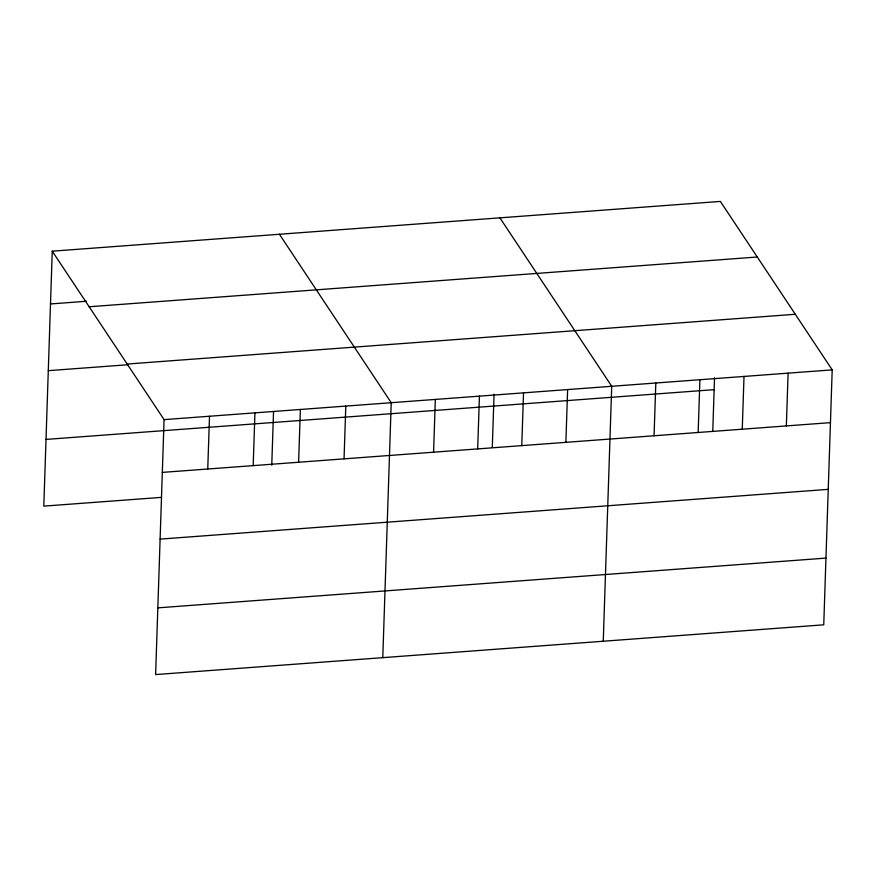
<?xml version="1.0" encoding="UTF-8"?>
<svg xmlns="http://www.w3.org/2000/svg" width="876" height="876" viewBox="0 0 876 876"><rect width="100%" height="100%" fill="white"/><g stroke="black" fill="none" stroke-linecap="round" stroke-linejoin="round"><path stroke-width="1.31" d="M52.253 251.182L164.075 419.626L155.621 674.575L823.747 624.818L832.2 369.869L720.379 201.425L52.253 251.182L43.8 506.131L161.392 497.371M207.754 469.01L209.506 416.242M253.186 465.627L254.938 412.859M271.757 465.2L273.531 411.917M298.617 462.243L300.369 409.475M344.049 458.86L345.801 406.092M382.779 657.657L391.233 402.708L279.422 234.264M433.587 452.191L435.328 399.423M477.683 448.906L479.435 396.138M492.29 447.439L494.053 394.178M521.778 445.621L523.53 392.853M565.874 442.336L567.626 389.568M603.257 641.243L611.722 386.283L499.9 217.839M654.065 435.766L655.817 382.998M698.161 432.481L699.913 379.724M712.768 431.025L714.531 377.753M742.257 429.196L744.009 376.439M786.352 425.922L788.104 373.154M50.512 303.95L86.582 301.256M89.155 306.764L757.28 257.007M127.173 364.044L795.298 314.276M48.29 370.668L128.465 364.701M164.075 419.626L832.2 369.869M46.012 439.413L714.137 389.656M162.323 472.394L830.448 422.637M160.111 539.112L828.236 489.355M157.833 607.856L825.958 558.1"/></g></svg>
